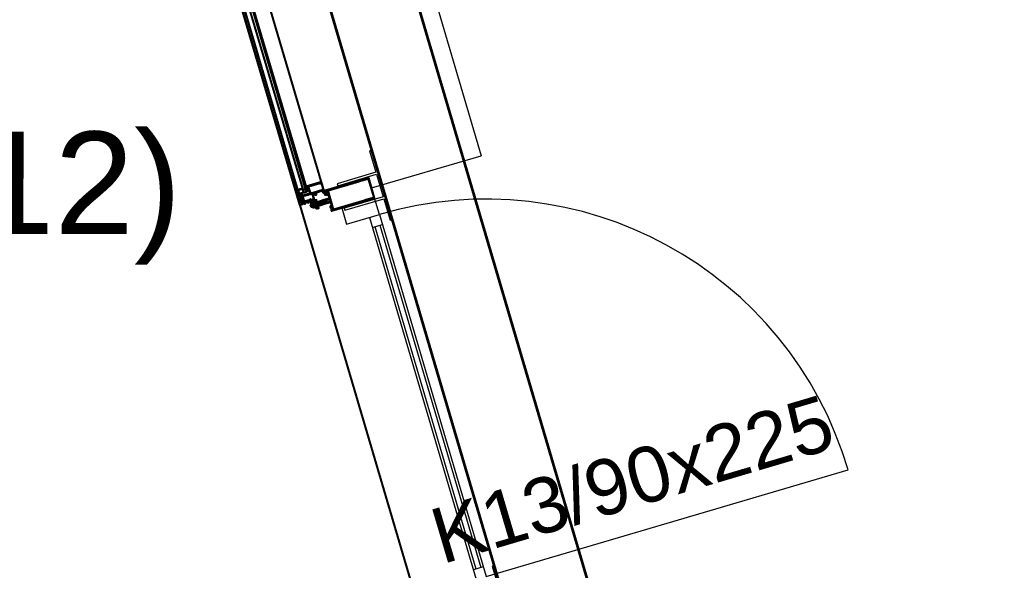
# Model space of a CAD drawing. Header units: millimetres. Extents: x 62878 to 70819, y -67946 to -61850.
# Drawn here: x 64382.1 to 64613.1, y -66631.4 to -66502.3 of the extents above; entities that cross this region are included whole.
import ezdxf
from ezdxf.enums import TextEntityAlignment as Align

# ---------------------------------------------------------------- set-up
doc = ezdxf.new("R2010")
doc.units = ezdxf.units.MM
doc.linetypes.add('HIDDEN', pattern=[0.375, 0.25, -0.125])
doc.layers.add('alan hesabı1', color=7, linetype='Continuous', plot=False)
for name, color, linetype, lineweight in [('Dog_dos_yeni', 63, 'Continuous', 5), ('DOGRAMA', 171, 'Continuous', 0), ('DUVAR-GAZBETON', 84, 'Continuous', 35), ('GOR-2', 152, 'Continuous', 20), ('kapı-camekan-yeni', 141, 'Continuous', 13)]:
    doc.layers.add(name, color=color, linetype=linetype, lineweight=lineweight)
doc.layers.add('KOT-yeni', color=2, linetype='HIDDEN')
doc.styles.add('bold', font='arial.ttf', dxfattribs={"height": 10})
pattern_1 = [(61.42666, (64493.25075, -66647.94212), (0.13941514, -0.07592747), [])]

# ---------------------------------------------------------------- blocks, each defined once
blk = doc.blocks.new('a2we')
at = {"lineweight": 5, "ltscale": 0.5}
for p, q in [((-196, -415.3), (-196.6, -417.2)), ((-196, -415.3), (-195.5, -417.7)), ((-198.1, -420.1), (-197.1, -419.7)), ((-194.9, -421.4), (-198.1, -420.1)), ((-193.9, -421), (-198.1, -420.1)), ((-198.1, -422.7), (-197.1, -422.3)), ((-194.9, -424), (-198.1, -422.7)), ((-193.9, -423.6), (-198.1, -422.7)), ((-198.1, -425.2), (-197.1, -424.9)), ((-194.9, -426.5), (-198.1, -425.2)), ((-193.9, -426.1), (-198.1, -425.2)), ((-198.1, -427.7), (-197.1, -427.3)), ((-194.9, -429), (-198.1, -427.7)), ((-193.9, -428.6), (-198.1, -427.7)), ((-198.1, -429.9), (-197.1, -429.6)), ((-194.9, -431.2), (-198.1, -429.9)), ((-193.9, -430.9), (-198.1, -429.9)), ((-198.1, -432.2), (-197.1, -431.8)), ((-194.9, -433.5), (-198.1, -432.2)), ((-193.9, -433.1), (-198.1, -432.2)), ((-198.1, -434.4), (-197.1, -434.1)), ((-194.9, -435.7), (-198.1, -434.4)), ((-193.9, -435.4), (-198.1, -434.4)), ((-198.1, -436.7), (-197.1, -436.4)), ((-194.9, -438), (-198.1, -436.7)), ((-193.9, -437.7), (-198.1, -436.7)), ((-198.1, -439), (-197.1, -438.7)), ((-197.6, -417.6), (-196.6, -417.2)), ((-194.2, -418.3), (-197.6, -417.6)), ((-195.2, -418.6), (-197.6, -417.6)), ((-196.9, -417.9), (-197.1, -418.3)), ((-197.1, -419.7), (-197.1, -418.4)), ((-197.1, -419.7), (-193.9, -421)), ((-197.1, -419.7), (-193.9, -421)), ((-197.1, -422.3), (-197.1, -420.5)), ((-197.1, -422.3), (-193.9, -423.6)), ((-197.1, -422.3), (-193.9, -423.6)), ((-197.1, -424.9), (-197.1, -423.1)), ((-197.1, -424.9), (-193.9, -426.1)), ((-197.1, -424.9), (-193.9, -426.1)), ((-197.1, -427.3), (-197.1, -425.6)), ((-197.1, -427.3), (-193.9, -428.6)), ((-197.1, -427.3), (-193.9, -428.6)), ((-197.1, -429.6), (-197.1, -428)), ((-197.1, -429.6), (-193.9, -430.9)), ((-197.1, -429.6), (-193.9, -430.9)), ((-197.1, -431.8), (-197.1, -430.3)), ((-197.1, -431.8), (-193.9, -433.1)), ((-197.1, -431.8), (-193.9, -433.1)), ((-197.1, -434.1), (-197.1, -432.5)), ((-197.1, -434.1), (-193.9, -435.4)), ((-197.1, -434.1), (-193.9, -435.4)), ((-197.1, -436.4), (-197.1, -434.8)), ((-197.1, -436.4), (-193.9, -437.7)), ((-197.1, -436.4), (-193.9, -437.7)), ((-197.1, -438.7), (-197.1, -437.1)), ((-197.1, -438.7), (-193.9, -440)), ((-197.1, -438.7), (-193.9, -440)), ((-196.6, -417.2), (-194.2, -418.3)), ((-194.2, -418.3), (-195.2, -418.6)), ((-195.2, -418.6), (-194.9, -419.3)), ((-194.9, -420.6), (-194.9, -419.4)), ((-193.9, -421), (-194.9, -421.4)), ((-194.9, -423.2), (-194.9, -421.4)), ((-193.9, -423.6), (-194.9, -424)), ((-194.9, -425.7), (-194.9, -424)), ((-193.9, -426.1), (-194.9, -426.5)), ((-194.9, -428.2), (-194.9, -426.5)), ((-193.9, -428.6), (-194.9, -429)), ((-194.9, -430.5), (-194.9, -429)), ((-193.9, -430.9), (-194.9, -431.2)), ((-194.9, -432.7), (-194.9, -431.2)), ((-193.9, -433.1), (-194.9, -433.5)), ((-194.9, -435), (-194.9, -433.5)), ((-193.9, -435.4), (-194.9, -435.7)), ((-194.9, -437.3), (-194.9, -435.7)), ((-193.9, -437.7), (-194.9, -438)), ((-194.9, -439.6), (-194.9, -438)), ((-192.8, -453.3), (-199.2, -453.3)), ((-199.2, -454.6), (-199.2, -453.3)), ((-194.9, -440.3), (-198.1, -439)), ((-193.9, -440), (-198.1, -439)), ((-198.1, -441.3), (-197.1, -441)), ((-194.9, -442.6), (-198.1, -441.3)), ((-193.9, -442.3), (-198.1, -441.3)), ((-198.1, -443.6), (-197.1, -443.3)), ((-194.9, -444.9), (-198.1, -443.6)), ((-193.9, -444.6), (-198.1, -443.6)), ((-198.1, -445.9), (-197.1, -445.6)), ((-193.9, -446.9), (-198.1, -445.9)), ((-194.9, -447.2), (-198.1, -445.9)), ((-197.1, -447.9), (-198.1, -448.2)), ((-194.9, -449.5), (-198.1, -448.2)), ((-198.1, -448.2), (-193.9, -449.2)), ((-198.1, -450.5), (-197.1, -450.2)), ((-194.9, -451.8), (-198.1, -450.5)), ((-193.9, -451.5), (-198.1, -450.5)), ((-197.1, -441), (-197.1, -439.4)), ((-197.1, -441), (-193.9, -442.3)), ((-197.1, -443.3), (-197.1, -441.7)), ((-197.1, -443.3), (-193.9, -444.6)), ((-197.1, -445.6), (-197.1, -444)), ((-197.1, -445.6), (-193.9, -446.9)), ((-197.1, -445.6), (-193.9, -446.9)), ((-197.1, -447.9), (-197.1, -446.3)), ((-193.9, -449.2), (-197.1, -447.9)), ((-197.1, -450.2), (-197.1, -448.6)), ((-197.1, -450.2), (-193.9, -451.5)), ((-197.1, -453.3), (-197.1, -450.9)), ((-193.9, -440), (-194.9, -440.3)), ((-194.9, -441.8), (-194.9, -440.3)), ((-193.9, -442.3), (-194.9, -442.6)), ((-194.9, -444.1), (-194.9, -442.6)), ((-193.9, -444.6), (-194.9, -444.9)), ((-194.9, -446.4), (-194.9, -444.9)), ((-193.9, -446.9), (-194.9, -447.2)), ((-194.9, -448.7), (-194.9, -447.2)), ((-193.9, -449.2), (-194.9, -449.5)), ((-194.9, -451), (-194.9, -449.5)), ((-193.9, -451.5), (-194.9, -451.8)), ((-194.9, -453.3), (-194.9, -451.8)), ((-192.8, -454.6), (-192.8, -453.3))]:
    blk.add_line(p, q, dxfattribs=at)
blk.add_lwpolyline([(-196.5, -455.7), (-196.1, -455.4), (-195.9, -455.4), (-195.6, -455.7)], dxfattribs=at)
for centre, radius, start, end in [((-196.9, -418.4), 0.2, 155.3251, 180), ((-195.1, -419.4), 0.2, 0, 19.1116), ((-195.7, -449.5), 6.19, 234.7573, 262.4905), ((-196.4, -449.5), 6.19, 277.5095, 305.2427)]:
    blk.add_arc(centre, radius, start, end, dxfattribs=at)

msp = doc.modelspace()

# ---------------------------------------------------------------- hatches: boundary and pattern name
at = {"layer": 'DOGRAMA', "lineweight": -2}
h = msp.add_hatch(dxfattribs=at)
h.set_pattern_fill('ANSI31', color=256, scale=0.05, angle=433.5058, style=0)
h.set_pattern_definition(pattern_1)
edge = h.paths.add_edge_path(flags=16)
edge.add_arc((64449.3, -66541.9), 0.4, 4.8897, 27.9636, ccw=False)
edge.add_line((64449.7, -66541.86), (64449.45, -66541.93))
edge.add_line((64449.45, -66541.93), (64449.41, -66541.78))
edge.add_line((64449.41, -66541.78), (64449.65, -66541.71))
edge = h.paths.add_edge_path()
edge.add_arc((64449.3, -66541.9), 0.5, -20.4432, 53.2966, ccw=False)
edge.add_line((64449.77, -66542.07), (64449.67, -66542.1))
edge.add_line((64449.67, -66542.1), (64449.64, -66541.98))
edge.add_line((64449.64, -66541.98), (64449.58, -66542))
edge.add_arc((64449.61, -66542.1), 0.1, 106.4267, 196.4267)
edge.add_line((64449.51, -66542.13), (64449.57, -66542.34))
edge.add_line((64449.57, -66542.34), (64449.4, -66542.39))
edge.add_line((64449.4, -66542.39), (64449.39, -66542.35))
edge.add_arc((64449.45, -66542.33), 0.065, 128.0173, 196.4267, ccw=False)
edge.add_arc((64449.39, -66542.25), 0.0327, 308.0173, 501.8569)
edge.add_arc((64449.54, -66542.33), 0.199, 150.5104, 200.7763)
edge.add_arc((64449.3, -66542.42), 0.05, -162.6012, 14.9121, ccw=False)
edge.add_arc((64449.56, -66542.33), 0.323, 158.041, 197.3673, ccw=False)
edge.add_arc((64449.25, -66542.21), 0.02, 338.041, 406.4267)
edge.add_line((64449.26, -66542.19), (64449.1, -66542.04))
edge.add_arc((64449.11, -66542.03), 0.015, 66.4267, 226.4267, ccw=False)
edge.add_line((64449.12, -66542.01), (64449.23, -66542.06))
edge.add_arc((64449.24, -66542.05), 0.02, 246.4267, 406.4267)
edge.add_line((64449.25, -66542.03), (64449.04, -66541.83))
edge.add_arc((64449.05, -66541.82), 0.015, 66.4267, 226.4267, ccw=False)
edge.add_line((64449.05, -66541.8), (64449.17, -66541.85))
edge.add_arc((64449.18, -66541.83), 0.02, 246.4267, 406.4267)
edge.add_line((64449.19, -66541.82), (64448.98, -66541.62))
edge.add_arc((64448.99, -66541.61), 0.015, 66.4267, 226.4267, ccw=False)
edge.add_line((64448.99, -66541.59), (64449.11, -66541.64))
edge.add_arc((64449.11, -66541.62), 0.02, 246.4267, 406.4267)
edge.add_line((64449.13, -66541.61), (64448.91, -66541.41))
edge.add_arc((64448.92, -66541.4), 0.015, 66.4267, 226.4267, ccw=False)
edge.add_line((64448.93, -66541.38), (64449.04, -66541.43))
edge.add_arc((64449.08, -66541.34), 0.1, 246.4267, 286.4267)
edge.add_line((64449.1, -66541.43), (64449.29, -66541.38))
edge.add_line((64449.29, -66541.38), (64449.35, -66541.59))
edge.add_arc((64449.45, -66541.56), 0.1, 196.4267, 286.4267)
edge.add_line((64449.48, -66541.66), (64449.53, -66541.64))
edge.add_line((64449.53, -66541.64), (64449.5, -66541.52))
edge.add_line((64449.5, -66541.52), (64449.6, -66541.5))
h = msp.add_hatch(dxfattribs=at)
h.set_pattern_fill('AR-HBONE', color=256, scale=0.03, angle=433.5058, style=0)
h.set_pattern_definition([(331.42666, (64481.42762, -66528.95544), (0.16277867, 0.04799068), [0.36, -0.12]), (61.42666, (64481.53301, -66529.01283), (0.16277867, 0.04799068), [0.36, -0.12])])
h.paths.add_polyline_path([(64448.31, -66543.28), (64448.24, -66543.04), (64447.66, -66543.21), (64447.88, -66543.95), (64448.46, -66543.78)])
h = msp.add_hatch(dxfattribs=at)
h.set_pattern_fill('ANSI31', color=256, scale=0.04, angle=433.5058, style=0)
h.set_pattern_definition([(61.42666, (64498.99134, -66667.41352), (0.11153211, -0.06074198), [])])
h.paths.add_polyline_path([(64448.51, -66544.06, 0.414214), (64448.54, -66544.08), (64448.91, -66545.33, 0.153231), (64448.36, -66545.59), (64447.96, -66544.22)])
h.paths.add_polyline_path([(64448.46, -66543.78), (64448.53, -66544.02, 0.414214), (64448.51, -66544.06), (64447.96, -66544.22), (64447.88, -66543.95)])
h = msp.add_hatch(dxfattribs=at)
h.set_pattern_fill('ANSI31', color=256, scale=0.05, angle=433.5058, style=0)
h.set_pattern_definition(pattern_1)
edge = h.paths.add_edge_path()
edge.add_arc((64453.6, -66542.27), 0.1, 246.4267, 286.4267)
edge.add_line((64453.63, -66542.37), (64453.79, -66542.32))
edge.add_line((64453.79, -66542.32), (64453.86, -66542.53))
edge.add_arc((64453.95, -66542.5), 0.1, 196.4267, 286.4267)
edge.add_line((64453.98, -66542.6), (64454.04, -66542.58))
edge.add_line((64454.04, -66542.58), (64454, -66542.47))
edge.add_line((64454, -66542.47), (64454.1, -66542.44))
edge.add_arc((64453.8, -66542.84), 0.5, -20.4432, 53.2966, ccw=False)
edge.add_line((64454.27, -66543.02), (64454.17, -66543.04))
edge.add_line((64454.17, -66543.04), (64454.14, -66542.93))
edge.add_line((64454.14, -66542.93), (64454.08, -66542.95))
edge.add_arc((64454.11, -66543.04), 0.1, 106.4267, 196.4267)
edge.add_line((64454.02, -66543.07), (64454.08, -66543.28))
edge.add_line((64454.08, -66543.28), (64453.92, -66543.33))
edge.add_line((64453.92, -66543.33), (64453.91, -66543.29))
edge.add_arc((64453.98, -66543.27), 0.065, 128.0173, 196.4267, ccw=False)
edge.add_arc((64453.92, -66543.19), 0.0327, 308.0173, 501.8569)
edge.add_arc((64454.08, -66543.32), 0.242, 141.2292, 186.736)
edge.add_arc((64453.79, -66543.37), 0.05, -162.6012, 14.9121, ccw=False)
edge.add_arc((64454.11, -66543.34), 0.372, 149.9266, 186.5782, ccw=False)
edge.add_arc((64453.77, -66543.14), 0.02, 338.041, 406.4267)
edge.add_line((64453.78, -66543.13), (64453.63, -66542.98))
edge.add_arc((64453.64, -66542.97), 0.015, 66.4267, 226.4267, ccw=False)
edge.add_line((64453.64, -66542.95), (64453.75, -66543))
edge.add_arc((64453.76, -66542.98), 0.02, 246.4267, 406.4267)
edge.add_line((64453.78, -66542.97), (64453.56, -66542.77))
edge.add_arc((64453.57, -66542.76), 0.015, 66.4267, 226.4267, ccw=False)
edge.add_line((64453.58, -66542.74), (64453.69, -66542.79))
edge.add_arc((64453.7, -66542.77), 0.02, 246.4267, 406.4267)
edge.add_line((64453.71, -66542.76), (64453.5, -66542.56))
edge.add_arc((64453.51, -66542.55), 0.015, 66.4267, 226.4267, ccw=False)
edge.add_line((64453.52, -66542.53), (64453.63, -66542.58))
edge.add_arc((64453.64, -66542.56), 0.02, 246.4267, 406.4267)
edge.add_line((64453.65, -66542.55), (64453.44, -66542.35))
edge.add_arc((64453.45, -66542.33), 0.015, 66.4267, 226.4267, ccw=False)
edge.add_line((64453.46, -66542.32), (64453.56, -66542.37))
edge = h.paths.add_edge_path(flags=16)
edge.add_line((64454.18, -66542.81), (64453.99, -66542.87))
edge.add_arc((64453.98, -66542.84), 0.03, 196.4267, 286.4267, ccw=False)
edge.add_line((64453.95, -66542.85), (64453.92, -66542.75))
edge.add_arc((64453.95, -66542.75), 0.03, 106.4267, 196.4267, ccw=False)
edge.add_line((64453.94, -66542.72), (64454.13, -66542.66))
edge.add_arc((64454.14, -66542.69), 0.03, 24.1931, 106.4267, ccw=False)
edge.add_arc((64453.8, -66542.84), 0.4, 8.6602, 24.1931, ccw=False)
edge.add_arc((64454.17, -66542.79), 0.03, -73.5733, 8.6602, ccw=False)
at = {"layer": 'DOGRAMA', "lineweight": -2, "ltscale": 5}
h = msp.add_hatch(dxfattribs=at)
h.set_pattern_fill('ANSI31', color=256, scale=0.015, angle=433.5058, style=0)
h.set_pattern_definition([(61.42666, (64493.25075, -66647.94212), (0.041824542, -0.022778242), [])])
edge = h.paths.add_edge_path(flags=16)
edge.add_line((64451.31, -66545.65), (64451.32, -66545.67))
edge.add_arc((64451.29, -66545.68), 0.03, -43.5733, 16.4267, ccw=False)
edge.add_line((64451.31, -66545.7), (64451.13, -66545.89))
edge.add_arc((64451.2, -66545.96), 0.1, 136.4267, 164.2856)
edge.add_arc((64451.01, -66545.91), 0.1, 286.4267, 344.2856, ccw=False)
edge.add_line((64451.04, -66546), (64450.85, -66546.06))
edge.add_arc((64450.83, -66546.01), 0.05, 196.4267, 286.4267, ccw=False)
edge.add_line((64450.79, -66546.02), (64450.6, -66545.4))
edge.add_arc((64450.7, -66545.37), 0.1, 106.4267, 196.4267, ccw=False)
edge.add_line((64450.67, -66545.28), (64450.81, -66545.23))
edge.add_arc((64450.84, -66545.33), 0.1, 16.4267, 106.4267, ccw=False)
edge.add_line((64450.94, -66545.3), (64451, -66545.5))
edge.add_arc((64451.09, -66545.48), 0.1, 196.4267, 256.4267)
edge.add_line((64451.07, -66545.57), (64451.29, -66545.63))
edge.add_arc((64451.28, -66545.65), 0.03, 16.4267, 76.4267, ccw=False)
edge = h.paths.add_edge_path()
edge.add_line((64450.76, -66545.06), (64450.72, -66544.91))
edge.add_arc((64450.69, -66544.92), 0.03, 16.4267, 106.4267)
edge.add_line((64450.68, -66544.89), (64450.55, -66544.93))
edge.add_arc((64450.54, -66544.9), 0.03, 196.4267, 286.4267, ccw=False)
edge.add_line((64450.51, -66544.91), (64450.47, -66544.78))
edge.add_arc((64450.52, -66544.76), 0.05, 106.4267, 196.4267, ccw=False)
edge.add_line((64450.5, -66544.72), (64451.02, -66544.56))
edge.add_arc((64451.03, -66544.61), 0.05, 16.4267, 106.4267, ccw=False)
edge.add_line((64451.08, -66544.6), (64451.16, -66544.86))
edge.add_arc((64451.11, -66544.87), 0.05, -73.5733, 16.4267, ccw=False)
edge.add_line((64451.12, -66544.92), (64451.04, -66544.94))
edge.add_arc((64451.06, -66544.99), 0.05, 106.4267, 196.4267)
edge.add_line((64451.01, -66545), (64451.12, -66545.38))
edge.add_arc((64451.21, -66545.35), 0.1, 196.4267, 256.4267)
edge.add_line((64451.19, -66545.45), (64451.41, -66545.5))
edge.add_arc((64451.4, -66545.53), 0.03, 16.4267, 76.4267, ccw=False)
edge.add_line((64451.43, -66545.52), (64451.49, -66545.71))
edge.add_arc((64451.46, -66545.72), 0.03, -43.5733, 16.4267, ccw=False)
edge.add_line((64451.48, -66545.74), (64451.29, -66545.94))
edge.add_arc((64451.37, -66546.01), 0.1, 136.4267, 166.9153)
edge.add_arc((64451.07, -66545.94), 0.2, 286.4267, 346.9153, ccw=False)
edge.add_line((64451.13, -66546.13), (64450.79, -66546.23))
edge.add_arc((64450.77, -66546.13), 0.1, 196.4267, 286.4267, ccw=False)
edge.add_line((64450.67, -66546.16), (64450.59, -66545.9))
edge.add_line((64450.59, -66545.9), (64450.61, -66545.87))
edge.add_line((64450.61, -66545.87), (64450.58, -66545.85))
edge.add_line((64450.58, -66545.85), (64450.42, -66545.3))
edge.add_arc((64450.51, -66545.27), 0.1, 106.4267, 196.4267, ccw=False)
edge.add_line((64450.48, -66545.17), (64450.74, -66545.1))
edge.add_arc((64450.73, -66545.07), 0.03, 286.4267, 376.4267)
at = {"layer": 'DOGRAMA', "lineweight": -2}
h = msp.add_hatch(dxfattribs=at)
h.set_pattern_fill('ANSI31', color=256, scale=0.05, angle=433.5058, style=0)
h.set_pattern_definition(pattern_1)
edge = h.paths.add_edge_path(flags=16)
edge.add_arc((64452.84, -66545.24), 0.05, 286.4267, 376.4267)
edge.add_line((64452.89, -66545.23), (64452.87, -66545.17))
edge.add_arc((64452.82, -66545.18), 0.05, 16.4267, 106.4267)
edge.add_line((64452.81, -66545.14), (64452.59, -66545.2))
edge.add_line((64452.59, -66545.2), (64452.64, -66545.35))
edge.add_line((64452.64, -66545.35), (64452.85, -66545.29))
h.paths.add_polyline_path([(64452.49, -66545.4), (64452.45, -66545.24), (64452.18, -66545.32), (64452.23, -66545.47)], flags=16)
edge = h.paths.add_edge_path()
edge.add_arc((64452.79, -66545.13), 0.2, 35.8604, 106.4267)
edge.add_line((64452.73, -66544.94), (64452.68, -66544.95))
edge.add_line((64452.68, -66544.95), (64452.7, -66545.01))
edge.add_line((64452.7, -66545.01), (64452.57, -66545.05))
edge.add_line((64452.57, -66545.05), (64452.54, -66545.03))
edge.add_arc((64452.49, -66545.12), 0.1, 61.4267, 106.4267)
edge.add_line((64452.46, -66545.02), (64452.33, -66545.06))
edge.add_line((64452.33, -66545.06), (64452.35, -66545.11))
edge.add_line((64452.35, -66545.11), (64452.23, -66545.15))
edge.add_line((64452.23, -66545.15), (64452.09, -66545.07))
edge.add_line((64452.09, -66545.07), (64452.06, -66544.97))
edge.add_line((64452.06, -66544.97), (64451.82, -66545.04))
edge.add_line((64451.82, -66545.04), (64451.85, -66544.98))
edge.add_line((64451.85, -66544.98), (64451.71, -66544.5))
edge.add_line((64451.71, -66544.5), (64451.4, -66544.59))
edge.add_arc((64451.48, -66544.88), 0.3, 106.4267, 166.4267)
edge.add_line((64451.19, -66544.81), (64451.08, -66545.29))
edge.add_arc((64451.11, -66545.29), 0.03, 166.4267, 256.4267)
edge.add_line((64451.1, -66545.32), (64451.16, -66545.34))
edge.add_arc((64451.16, -66545.31), 0.03, 256.4267, 346.4267)
edge.add_line((64451.19, -66545.32), (64451.28, -66544.94))
edge.add_arc((64451.48, -66544.99), 0.2, 104.5071, 166.4267, ccw=False)
edge.add_arc((64451.46, -66544.89), 0.1, -43.5733, 109.1415, ccw=False)
edge.add_arc((64451.61, -66545.02), 0.1, 136.4267, 196.4267)
edge.add_line((64451.51, -66545.05), (64451.6, -66545.37))
edge.add_arc((64451.55, -66545.38), 0.05, -73.5733, 16.4267, ccw=False)
edge.add_line((64451.57, -66545.43), (64451.52, -66545.44))
edge.add_arc((64451.53, -66545.49), 0.05, 106.4267, 196.4267)
edge.add_line((64451.49, -66545.5), (64451.54, -66545.7))
edge.add_arc((64451.59, -66545.68), 0.05, 196.4267, 286.4267)
edge.add_line((64451.61, -66545.73), (64451.65, -66545.72))
edge.add_arc((64451.67, -66545.76), 0.05, 16.4267, 106.4267, ccw=False)
edge.add_line((64451.72, -66545.75), (64451.81, -66546.06))
edge.add_arc((64451.9, -66546.04), 0.1, 196.4267, 256.4267)
edge.add_arc((64451.86, -66546.23), 0.1, -76.2882, 76.4267, ccw=False)
edge.add_arc((64451.82, -66546.14), 0.2, 226.4267, 288.3463, ccw=False)
edge.add_line((64451.68, -66546.28), (64451.4, -66546.01))
edge.add_arc((64451.38, -66546.04), 0.03, 46.4267, 136.4267)
edge.add_line((64451.36, -66546.02), (64451.32, -66546.06))
edge.add_arc((64451.34, -66546.08), 0.03, 136.4267, 226.4267)
edge.add_line((64451.32, -66546.1), (64451.67, -66546.44))
edge.add_arc((64451.88, -66546.22), 0.3, 226.4267, 286.4267)
edge.add_line((64451.96, -66546.51), (64452.28, -66546.42))
edge.add_line((64452.28, -66546.42), (64452.14, -66545.94))
edge.add_line((64452.14, -66545.94), (64452.07, -66545.9))
edge.add_line((64452.07, -66545.9), (64452.31, -66545.83))
edge.add_line((64452.31, -66545.83), (64452.28, -66545.73))
edge.add_line((64452.28, -66545.73), (64452.36, -66545.59))
edge.add_line((64452.36, -66545.59), (64452.48, -66545.56))
edge.add_line((64452.48, -66545.56), (64452.5, -66545.61))
edge.add_line((64452.5, -66545.61), (64452.62, -66545.58))
edge.add_arc((64452.6, -66545.48), 0.1, 286.4267, 331.4267)
edge.add_line((64452.68, -66545.53), (64452.7, -66545.49))
edge.add_line((64452.7, -66545.49), (64452.83, -66545.45))
edge.add_line((64452.83, -66545.45), (64452.84, -66545.51))
edge.add_line((64452.84, -66545.51), (64452.9, -66545.5))
edge.add_arc((64452.84, -66545.3), 0.2, 286.4267, 356.9929)
edge.add_arc((64452.57, -66545.29), 0.47, 356.9929, 395.8604)

# ---------------------------------------------------------------- linework, layer by layer
at = {"layer": 'alan hesabı1'}
msp.add_lwpolyline([(63724.95, -65595.46), (64131.54, -65475.35), (64132.29, -65475.76), (64579.09, -66991.11), (64176.6, -67109.71), (64175.13, -67104.7), (64170.39, -67106.1)], close=True, dxfattribs=at)
at = {"layer": 'Dog_dos_yeni'}
for points in [[(64469.48, -66549.17), (64464.67, -66532.86), (64464.19, -66533), (64465.67, -66538.04), (64456.56, -66540.72), (64456.7, -66541.2), (64465.82, -66538.52), (64467.37, -66543.79), (64458.26, -66546.48), (64458.4, -66546.96), (64467.51, -66544.27), (64469, -66549.31), (64469.48, -66549.17)], [(64498.19, -66646.55), (64493.38, -66630.25), (64492.91, -66630.39), (64494.39, -66635.42), (64485.28, -66638.11), (64485.42, -66638.59), (64494.53, -66635.9), (64496.09, -66641.18), (64486.97, -66643.87), (64487.12, -66644.34), (64496.23, -66641.66), (64497.71, -66646.69), (64498.19, -66646.55)]]:
    msp.add_lwpolyline(points, close=True, dxfattribs=at)
at = {"layer": 'DOGRAMA', "lineweight": -2}
for p, q in [((64419.6, -66450.21), (64447.73, -66545.65)), ((64448.36, -66545.59), (64420.16, -66449.93)), ((64453.07, -66540.92), (64426.69, -66451.43)), ((64448.81, -66542.87), (64422.01, -66451.97)), ((64449.39, -66542.7), (64422.59, -66451.8)), ((64449.35, -66541.53), (64423.23, -66452.94)), ((64448.46, -66543.78), (64447.88, -66543.95)), ((64448.46, -66543.78), (64447.88, -66543.95)), ((64448.35, -66543.41), (64448.24, -66543.04)), ((64449.39, -66542.7), (64448.81, -66542.87)), ((64447.88, -66545.73), (64447.73, -66545.65)), ((64448.36, -66545.59), (64447.88, -66545.73))]:
    msp.add_line(p, q, dxfattribs=at)
at = {"layer": 'DOGRAMA', "lineweight": -2, "ltscale": 0.5}
for points in [[(64449.5, -66541.6), (64449.46, -66541.47), (64449.7, -66541.4, -0.414214), (64449.77, -66541.44), (64449.94, -66542.03, -0.414214), (64449.91, -66542.09), (64449.67, -66542.16), (64449.63, -66542.04, 0.668097), (64449.58, -66542.03), (64449.54, -66542.1, 0.198962), (64449.54, -66542.14), (64449.61, -66542.38, 0.372839), (64449.72, -66542.45, 0.45685), (64449.74, -66542.41), (64449.71, -66542.3), (64449.94, -66542.23, -0.414214), (64450, -66542.26), (64450.2, -66542.95, -0.414214), (64450.18, -66542.99), (64448.55, -66543.47, -0.414214), (64448.51, -66543.45), (64448.49, -66543.36, 0.414214), (64448.45, -66543.34), (64448.37, -66543.37, 0.414214), (64448.35, -66543.41), (64448.93, -66545.39, 0.414214), (64448.97, -66545.41), (64449.19, -66545.35, 0.198962), (64449.22, -66545.32), (64449.25, -66545.23, 0.668048), (64449.21, -66545.19), (64449.04, -66545.24), (64448.98, -66545.04, -0.414214), (64449.02, -66544.98), (64449.66, -66544.79, -0.414214), (64449.72, -66544.83), (64449.78, -66545.02), (64449.61, -66545.07, 0.668048), (64449.6, -66545.12), (64449.68, -66545.19, 0.19911), (64449.72, -66545.19), (64449.82, -66545.16, 0.414214), (64449.92, -66544.99), (64449.86, -66544.79, -0.414214), (64449.89, -66544.72), (64450.19, -66544.64, -0.414214), (64450.25, -66544.67), (64450.35, -66545.01, 0.414214), (64450.54, -66545.11), (64450.7, -66545.06, 0.414214), (64450.73, -66545), (64450.71, -66544.92, 0.414214), (64450.68, -66544.91), (64450.51, -66544.96), (64450.44, -66544.72), (64451.08, -66544.53), (64451.2, -66544.91), (64451.1, -66544.94, 0.414214), (64451.07, -66545), (64451.08, -66545.05, 0.414214), (64451.14, -66545.08), (64451.22, -66545.06, 0.414214), (64451.36, -66544.81), (64450.84, -66543.07, -0.414214), (64450.86, -66543.03), (64451.21, -66542.93, -0.414214), (64451.25, -66542.95), (64451.34, -66543.25, 0.414214), (64451.53, -66543.36), (64451.7, -66543.3, 0.414214), (64451.77, -66543.18), (64451.76, -66543.16), (64451.75, -66543.11, 0.414214), (64451.71, -66543.09), (64451.53, -66543.15, -0.414214), (64451.49, -66543.13), (64451.42, -66542.9, -0.414214), (64451.44, -66542.86), (64452.33, -66542.6), (64452.35, -66542.56), (64452.39, -66542.58), (64453.27, -66542.32, -0.414214), (64453.31, -66542.34), (64453.38, -66542.57, -0.414214), (64453.36, -66542.61), (64453.21, -66542.65, 0.414214), (64453.18, -66542.69), (64453.2, -66542.74), (64453.2, -66542.76, 0.414214), (64453.33, -66542.82), (64453.47, -66542.78), (64453.56, -66543.09, 0.414214), (64453.6, -66543.11), (64453.61, -66543.1, 0.414214), (64453.68, -66542.98), (64453.04, -66540.79, 0.414214), (64452.42, -66540.46), (64449.34, -66541.36, 0.414214), (64449.32, -66541.4), (64449.37, -66541.56, 0.19911), (64449.39, -66541.59), (64449.46, -66541.63, 0.668097)], [(64454.99, -66545.98, 0.414214), (64454.92, -66546.11), (64454.99, -66546.35, 0.414214), (64455.11, -66546.42), (64455.13, -66546.41), (64455.09, -66546.27), (64455.33, -66546.2, -0.414214), (64455.39, -66546.23), (64455.47, -66546.49), (64455.5, -66546.51), (64455.48, -66546.55), (64455.56, -66546.81, -0.414214), (64455.53, -66546.87), (64455.29, -66546.94), (64455.24, -66546.79), (64455.23, -66546.8, 0.414214), (64455.16, -66546.92), (64455.21, -66547.09, 0.414214), (64455.24, -66547.11), (64465.35, -66544.13, 0.414214), (64465.37, -66544.09), (64463.98, -66539.35, 0.414214), (64463.94, -66539.33), (64453.83, -66542.31, 0.414214), (64453.81, -66542.35), (64453.86, -66542.51, 0.414214), (64453.98, -66542.58), (64454, -66542.57), (64453.96, -66542.43), (64454.2, -66542.36, -0.414214), (64454.26, -66542.39), (64454.34, -66542.65), (64454.37, -66542.67), (64454.35, -66542.71), (64454.43, -66542.97, -0.414214), (64454.4, -66543.03), (64454.16, -66543.1), (64454.11, -66542.96), (64454.09, -66542.96, 0.414214), (64454.03, -66543.09), (64454.1, -66543.33, 0.414214), (64454.22, -66543.4), (64454.24, -66543.39), (64454.2, -66543.25), (64454.44, -66543.17, -0.414214), (64454.5, -66543.21), (64454.63, -66543.64), (64454.66, -66543.66), (64454.64, -66543.69), (64454.77, -66544.12, -0.414214), (64454.74, -66544.18), (64453.01, -66544.69), (64452.99, -66544.73), (64452.95, -66544.71), (64452.13, -66544.95, 0.414214), (64452.09, -66545.01), (64452.1, -66545.04, 0.198912), (64452.12, -66545.07), (64452.21, -66545.12, 0.198912), (64452.25, -66545.12), (64452.33, -66545.1), (64452.32, -66545.07, -0.414214), (64452.34, -66545.03), (64452.5, -66544.99), (64452.56, -66545.02, 0.198912), (64452.6, -66545.02), (64452.67, -66545), (64452.66, -66544.97, -0.414214), (64452.68, -66544.93), (64452.85, -66544.88), (64452.9, -66544.92, 0.198912), (64452.94, -66544.92), (64453.07, -66544.88, -0.414214), (64453.1, -66544.9), (64453.23, -66545.33, -0.414214), (64453.21, -66545.36), (64453.08, -66545.4, 0.198912), (64453.05, -66545.42), (64453.02, -66545.48), (64452.86, -66545.53, -0.414214), (64452.82, -66545.51), (64452.81, -66545.48), (64452.74, -66545.5, 0.198912), (64452.71, -66545.52), (64452.68, -66545.58), (64452.51, -66545.63, -0.414214), (64452.48, -66545.61), (64452.47, -66545.58), (64452.39, -66545.6, 0.198912), (64452.36, -66545.63), (64452.31, -66545.71, 0.198912), (64452.31, -66545.75), (64452.32, -66545.78, 0.414214), (64452.38, -66545.81), (64453.21, -66545.57), (64453.23, -66545.53), (64453.26, -66545.55), (64454.99, -66545.05, -0.414214), (64455.05, -66545.08), (64455.18, -66545.5), (64455.21, -66545.52), (64455.19, -66545.56), (64455.32, -66545.99, -0.414214), (64455.29, -66546.05), (64455.05, -66546.12), (64455, -66545.98)], [(64461.69, -66540.18), (64462.02, -66540.08), (64463.82, -66539.55, -0.414214), (64463.85, -66539.58), (64465.15, -66543.97, -0.414214), (64465.13, -66544.01), (64463.34, -66544.53), (64463, -66544.63), (64455.77, -66546.77, -0.414214), (64455.73, -66546.75), (64454.44, -66542.35, -0.414214), (64454.46, -66542.31)], [(64450.76, -66545.06), (64450.72, -66544.91, 0.414214), (64450.68, -66544.89), (64450.55, -66544.93, -0.414214), (64450.51, -66544.91), (64450.47, -66544.78, -0.414214), (64450.5, -66544.72), (64451.02, -66544.56, -0.414214), (64451.08, -66544.6), (64451.16, -66544.86, -0.414214), (64451.12, -66544.92), (64451.04, -66544.94, 0.414214), (64451.01, -66545), (64451.12, -66545.38, 0.267949), (64451.19, -66545.45), (64451.41, -66545.5, -0.267949), (64451.43, -66545.52), (64451.49, -66545.71, -0.267949), (64451.48, -66545.74), (64451.29, -66545.94, 0.133822), (64451.27, -66545.98, -0.270236), (64451.13, -66546.13), (64450.79, -66546.23, -0.414214), (64450.67, -66546.16), (64450.59, -66545.9), (64450.61, -66545.87), (64450.58, -66545.85), (64450.42, -66545.3, -0.414214), (64450.48, -66545.17), (64450.74, -66545.1, 0.414214)], [(64451.31, -66545.65), (64451.32, -66545.67, -0.267949), (64451.31, -66545.7), (64451.13, -66545.89, 0.12216), (64451.11, -66545.93, -0.257961), (64451.04, -66546), (64450.85, -66546.06, -0.414214), (64450.79, -66546.02), (64450.6, -66545.4, -0.414214), (64450.67, -66545.28), (64450.81, -66545.23, -0.414214), (64450.94, -66545.3), (64451, -66545.5, 0.267949), (64451.07, -66545.57), (64451.29, -66545.63, -0.267949)], [(64451.32, -66545.67), (64451.31, -66545.65, 0.267949), (64451.29, -66545.63), (64451.04, -66545.56, -0.12216), (64450.99, -66545.54, 0.257961), (64450.9, -66545.52), (64450.71, -66545.58, 0.414214), (64450.67, -66545.64), (64450.86, -66546.26, 0.414214), (64450.98, -66546.33), (64451.13, -66546.29, 0.414214), (64451.19, -66546.16), (64451.13, -66545.96, -0.267949), (64451.16, -66545.86), (64451.31, -66545.7, 0.267949)]]:
    msp.add_lwpolyline(points, format="xyb", close=True, dxfattribs=at)
at = {"layer": 'DOGRAMA', "lineweight": -2}
for points in [[(64449.6, -66541.5, -0.333333), (64449.77, -66542.07), (64449.67, -66542.1), (64449.64, -66541.98), (64449.58, -66542, 0.414214), (64449.51, -66542.13), (64449.57, -66542.34), (64449.4, -66542.39), (64449.39, -66542.35, -0.307685), (64449.41, -66542.28, 1.128702), (64449.37, -66542.23, 0.222912), (64449.35, -66542.4, -0.978531), (64449.26, -66542.43, -0.173298), (64449.26, -66542.21, 0.307572), (64449.26, -66542.19), (64449.1, -66542.04, -0.8391), (64449.12, -66542.01), (64449.23, -66542.06, 0.8391), (64449.25, -66542.03), (64449.04, -66541.83, -0.8391), (64449.05, -66541.8), (64449.17, -66541.85, 0.8391), (64449.19, -66541.82), (64448.98, -66541.62, -0.8391), (64448.99, -66541.59), (64449.11, -66541.64, 0.8391), (64449.13, -66541.61), (64448.91, -66541.41, -0.8391), (64448.93, -66541.38), (64449.04, -66541.43, 0.176327), (64449.1, -66541.43), (64449.29, -66541.38), (64449.35, -66541.59, 0.414214), (64449.48, -66541.66), (64449.53, -66541.64), (64449.5, -66541.52)], [(64449.65, -66541.71, -0.101021), (64449.7, -66541.86), (64449.45, -66541.93), (64449.41, -66541.78)], [(64449.65, -66541.71, -0.101021), (64449.7, -66541.86), (64449.45, -66541.93), (64449.41, -66541.78)], [(64453.56, -66542.37, 0.176327), (64453.63, -66542.37), (64453.79, -66542.32), (64453.86, -66542.53, 0.414214), (64453.98, -66542.6), (64454.04, -66542.58), (64454, -66542.47), (64454.1, -66542.44, -0.333333), (64454.27, -66543.02), (64454.17, -66543.04), (64454.14, -66542.93), (64454.08, -66542.95, 0.414214), (64454.02, -66543.07), (64454.08, -66543.28), (64453.92, -66543.33), (64453.91, -66543.29, -0.307685), (64453.94, -66543.22, 1.128702), (64453.89, -66543.17, 0.201212), (64453.84, -66543.35, -0.978531), (64453.74, -66543.38, -0.1613), (64453.79, -66543.15, 0.307572), (64453.78, -66543.13), (64453.63, -66542.98, -0.8391), (64453.64, -66542.95), (64453.75, -66543, 0.8391), (64453.78, -66542.97), (64453.56, -66542.77, -0.8391), (64453.58, -66542.74), (64453.69, -66542.79, 0.8391), (64453.71, -66542.76), (64453.5, -66542.56, -0.8391), (64453.52, -66542.53), (64453.63, -66542.58, 0.8391), (64453.65, -66542.55), (64453.44, -66542.35, -0.8391), (64453.46, -66542.32)], [(64454.18, -66542.81), (64453.99, -66542.87, -0.414214), (64453.95, -66542.85), (64453.92, -66542.75, -0.414214), (64453.94, -66542.72), (64454.13, -66542.66, -0.375047), (64454.17, -66542.68, -0.067879), (64454.2, -66542.78, -0.375047)], [(64452.95, -66545.01, 0.318017), (64452.73, -66544.94), (64452.68, -66544.95), (64452.7, -66545.01), (64452.57, -66545.05), (64452.54, -66545.03, 0.198912), (64452.46, -66545.02), (64452.33, -66545.06), (64452.35, -66545.11), (64452.23, -66545.15), (64452.09, -66545.07), (64452.06, -66544.97), (64451.82, -66545.04), (64451.85, -66544.98), (64451.71, -66544.5), (64451.4, -66544.59, 0.267949), (64451.19, -66544.81), (64451.08, -66545.29, 0.414214), (64451.1, -66545.32), (64451.16, -66545.34, 0.414214), (64451.19, -66545.32), (64451.28, -66544.94, -0.276947), (64451.43, -66544.79, -0.786321), (64451.53, -66544.96, 0.267949), (64451.51, -66545.05), (64451.6, -66545.37, -0.414214), (64451.57, -66545.43), (64451.52, -66545.44, 0.414214), (64451.49, -66545.5), (64451.54, -66545.7, 0.414214), (64451.61, -66545.73), (64451.65, -66545.72, -0.414214), (64451.72, -66545.75), (64451.81, -66546.06, 0.267949), (64451.88, -66546.13, -0.786321), (64451.88, -66546.33, -0.276947), (64451.68, -66546.28), (64451.4, -66546.01, 0.414214), (64451.36, -66546.02), (64451.32, -66546.06, 0.414214), (64451.32, -66546.1), (64451.67, -66546.44, 0.267949), (64451.96, -66546.51), (64452.28, -66546.42), (64452.14, -66545.94), (64452.07, -66545.9), (64452.31, -66545.83), (64452.28, -66545.73), (64452.36, -66545.59), (64452.48, -66545.56), (64452.5, -66545.61), (64452.62, -66545.58, 0.198912), (64452.68, -66545.53), (64452.7, -66545.49), (64452.83, -66545.45), (64452.84, -66545.51), (64452.9, -66545.5, 0.318017), (64453.04, -66545.31, 0.171237)], [(64452.85, -66545.29, 0.414214), (64452.89, -66545.23), (64452.87, -66545.17, 0.414214), (64452.81, -66545.14), (64452.59, -66545.2), (64452.64, -66545.35)]]:
    msp.add_lwpolyline(points, format="xyb", close=True, dxfattribs=at)
at = {"layer": 'DOGRAMA', "lineweight": -2, "ltscale": 0.5}
msp.add_lwpolyline([(64452.65, -66540.59, -0.26214), (64452.9, -66540.83), (64453.28, -66542.11, -0.414214), (64453.25, -66542.17), (64453.09, -66542.22), (64453.08, -66542.17, 0.414214), (64453.02, -66542.13), (64453, -66542.14, 0.414214), (64452.98, -66542.18), (64453, -66542.24), (64450.38, -66543.02), (64449.89, -66541.36), (64452.51, -66540.59), (64452.53, -66540.65, 0.414214), (64452.56, -66540.67), (64452.58, -66540.67, 0.361813), (64452.62, -66540.61)], format="xyb", dxfattribs=at)
at = {"layer": 'DOGRAMA', "lineweight": -2}
for points in [[(64447.68, -66543.21), (64447.36, -66542.1), (64448.47, -66541.78), (64448.79, -66542.88)], [(64447.75, -66543.08), (64447.48, -66542.17), (64448.4, -66541.9), (64448.67, -66542.81)], [(64452.49, -66545.4), (64452.45, -66545.24), (64452.18, -66545.32), (64452.23, -66545.47)], [(64452.45, -66545.24), (64452.49, -66545.4), (64452.23, -66545.47), (64452.18, -66545.32)]]:
    msp.add_lwpolyline(points, close=True, dxfattribs=at)
at = {"layer": 'DOGRAMA', "linetype": 'ByBlock', "lineweight": -2}
msp.add_lwpolyline([(64450.75, -66544.47, 1), (64450.69, -66544.49), (64450.61, -66544.51, 1), (64450.56, -66544.53), (64450.42, -66544.57, -0.414214), (64450.36, -66544.53), (64450.32, -66544.4, 0.414214), (64450.25, -66544.37), (64450.24, -66544.37, 0.414214), (64450.21, -66544.41), (64450.23, -66544.48), (64448.93, -66544.86), (64448.56, -66543.61), (64449.87, -66543.23), (64449.89, -66543.3, 0.414214), (64449.92, -66543.32), (64449.95, -66543.31, 0.414214), (64449.99, -66543.25), (64449.97, -66543.2), (64450.23, -66543.12, -0.414214), (64450.27, -66543.14), (64450.28, -66543.17, 0.414214), (64450.31, -66543.19), (64450.66, -66543.09, -0.414214), (64450.7, -66543.11), (64451.06, -66544.33, -0.414214), (64451.02, -66544.39), (64450.85, -66544.44), (64450.82, -66544.41), (64450.8, -66544.45)], format="xyb", close=True, dxfattribs=at)
at = {"layer": 'DOGRAMA', "lineweight": -2, "ltscale": 5}
msp.add_lwpolyline([(64453.4, -66544.74), (64454.8, -66544.33, -0.414214), (64454.84, -66544.35), (64454.98, -66544.85, -0.414214), (64454.96, -66544.89), (64453.56, -66545.3, -0.414214), (64453.53, -66545.28), (64453.38, -66544.78, -0.414214)], format="xyb", close=True, dxfattribs=at)
at = {"layer": 'DOGRAMA', "lineweight": -2}
msp.add_arc((64449.06, -66546.33), 1.02, 98.4655, 133.3124, dxfattribs=at)
at = {"layer": 'DUVAR-GAZBETON', "ltscale": 5}
for p, q in [((64145.51, -65450.48), (64605.2, -67009.47)), ((64399.44, -66240.93), (64613.08, -66965.46))]:
    msp.add_line(p, q, dxfattribs=at)
at = {"layer": 'GOR-2'}
for p in [(64404.31, -66242.43), (64464.67, -66541.72)]:
    msp.add_line(p, (64490.33, -66534.16), dxfattribs=at)
at = {"layer": 'kapı-camekan-yeni'}
for p, q in [((64466.48, -66547.96), (64491.52, -66632.88)), ((64464.17, -66548.65), (64489.21, -66633.56)), ((64465.44, -66550.79), (64489.11, -66631.08)), ((64466.59, -66550.45), (64490.26, -66630.74)), ((64491.52, -66632.88), (64576.44, -66607.84))]:
    msp.add_line(p, q, dxfattribs=at)
for points in [[(64457.68, -66546.39), (64458.81, -66550.23), (64466.48, -66547.96), (64465.35, -66544.13), (64457.68, -66546.39)], [(64464.85, -66550.96), (64467.17, -66550.28)], [(64490.84, -66630.57), (64488.53, -66631.25)]]:
    msp.add_lwpolyline(points, dxfattribs=at)
msp.add_arc((64491.52, -66632.88), 88.53, 16.4289, 106.4267, dxfattribs=at)

# ---------------------------------------------------------------- block references
at = {"layer": 'DOGRAMA', "linetype": 'ByBlock', "lineweight": -2, "xscale": -0.09999999999204405, "yscale": 0.09999999999854481, "zscale": 0.1, "rotation": 286.4266584109327}
msp.add_blockref('a2we', (64488.44, -66514.29), dxfattribs=at)

# ---------------------------------------------------------------- texts
at = {"layer": 'kapı-camekan-yeni', "ltscale": 5, "style": 'bold'}
msp.add_text('K13/90x225', height=13, rotation=16.5063, dxfattribs=at).set_placement((64525.79, -66610.01), align=Align.MIDDLE_CENTER)
at = {"layer": 'KOT-yeni', "style": 'bold'}
msp.add_text('+17.50 (+0.12)', height=24, rotation=359.9643, dxfattribs=at).set_placement((64200.12, -66552.39))

doc.saveas('drawing.dxf')
